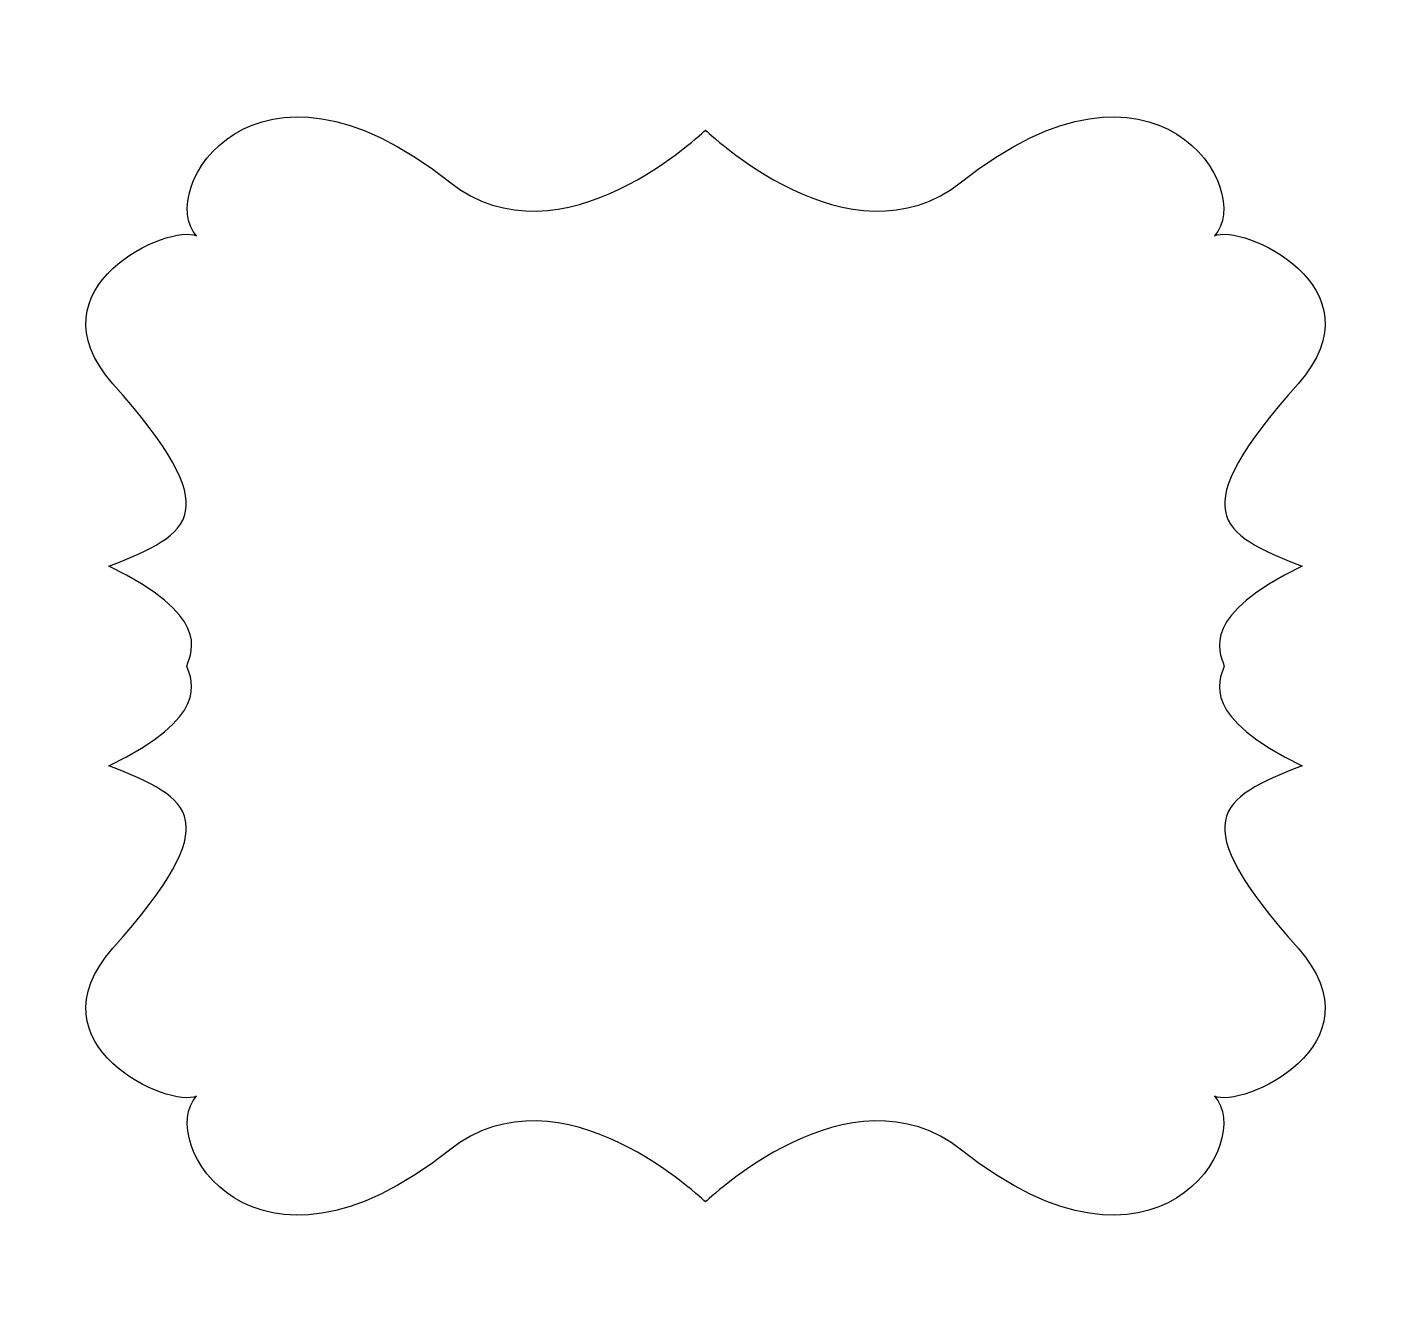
# Model space of a CAD drawing. Header units: centimetres. Extents: x -5.6 to 5.6, y -5.3 to 5.3.
import ezdxf

# ---------------------------------------------------------------- set-up
doc = ezdxf.new("R2010")
doc.units = ezdxf.units.CM
doc.header["$MEASUREMENT"] = 0
doc.layers.add('Camada 1', color=7, linetype='Continuous')

msp = doc.modelspace()

# ---------------------------------------------------------------- linework, layer by layer
at = {"layer": 'Camada 1'}
msp.add_open_spline([(4.27903, 0), (4.22998, 0.13227), (4.08954, 0.41968), (4.92125, 0.8227), (4.92125, 0.8227), (4.22487, 1.09657), (3.9406, 1.25902), (4.88823, 2.3285), (4.88823, 2.3285), (5.59583, 3.12712), (4.41441, 3.65523), (4.19777, 3.54691), (4.19777, 3.54691), (4.54173, 3.91733), (3.71962, 5.26953), (2.11293, 3.99369), (2.11293, 3.99369), (1.19237, 3.26265), (-0.00001, 4.42105), (-0.00001, 4.42105), (-0.00001, 4.42105), (-0.00001, 4.42105), (-1.19246, 3.26265), (-2.11303, 3.99369), (-2.11303, 3.99369), (-3.71966, 5.26956), (-4.5418, 3.91733), (-4.19787, 3.54691), (-4.19787, 3.54691), (-4.41446, 3.65523), (-5.5959, 3.12712), (-4.88827, 2.3285), (-4.88827, 2.3285), (-3.94061, 1.25903), (-4.22493, 1.09655), (-4.92129, 0.8227), (-4.92129, 0.8227), (-4.08955, 0.41969), (-4.23001, 0.13227), (-4.27909, 0), (-4.27909, 0), (-4.23004, -0.13227), (-4.08957, -0.41968), (-4.92129, -0.8227), (-4.92129, -0.8227), (-4.22496, -1.09657), (-3.94064, -1.25902), (-4.88827, -2.3285), (-4.88827, -2.3285), (-5.5959, -3.12712), (-4.41445, -3.65523), (-4.19787, -3.54691), (-4.19787, -3.54691), (-4.54183, -3.91733), (-3.71966, -5.26953), (-2.11303, -3.99369), (-2.11303, -3.99369), (-1.19247, -3.26265), (-0.00001, -4.42105), (-0.00001, -4.42105), (-0.00001, -4.42105), (-0.00001, -4.42105), (1.19236, -3.26265), (2.11293, -3.99369), (2.11293, -3.99369), (3.71961, -5.26956), (4.54173, -3.91733), (4.19777, -3.54691), (4.19777, -3.54691), (4.41441, -3.65523), (5.59583, -3.12712), (4.88823, -2.3285), (4.88823, -2.3285), (3.9406, -1.25903), (4.22487, -1.09655), (4.92125, -0.8227), (4.92125, -0.8227), (4.08953, -0.41968), (4.23, -0.13227), (4.27903, 0)], degree=3, knots=[0, 0, 0, 0, 0.04761905, 0.04761905, 0.04761905, 0.04761905, 0.0952381, 0.0952381, 0.0952381, 0.0952381, 0.14285714, 0.14285714, 0.14285714, 0.14285714, 0.19047619, 0.19047619, 0.19047619, 0.19047619, 0.23809524, 0.23809524, 0.23809524, 0.23809524, 0.28571429, 0.28571429, 0.28571429, 0.28571429, 0.33333333, 0.33333333, 0.33333333, 0.33333333, 0.38095238, 0.38095238, 0.38095238, 0.38095238, 0.42857143, 0.42857143, 0.42857143, 0.42857143, 0.47619048, 0.47619048, 0.47619048, 0.47619048, 0.52380952, 0.52380952, 0.52380952, 0.52380952, 0.57142857, 0.57142857, 0.57142857, 0.57142857, 0.61904762, 0.61904762, 0.61904762, 0.61904762, 0.66666667, 0.66666667, 0.66666667, 0.66666667, 0.71428571, 0.71428571, 0.71428571, 0.71428571, 0.76190476, 0.76190476, 0.76190476, 0.76190476, 0.80952381, 0.80952381, 0.80952381, 0.80952381, 0.85714286, 0.85714286, 0.85714286, 0.85714286, 0.9047619, 0.9047619, 0.9047619, 0.9047619, 1, 1, 1, 1], dxfattribs=at)

doc.saveas('drawing.dxf')
